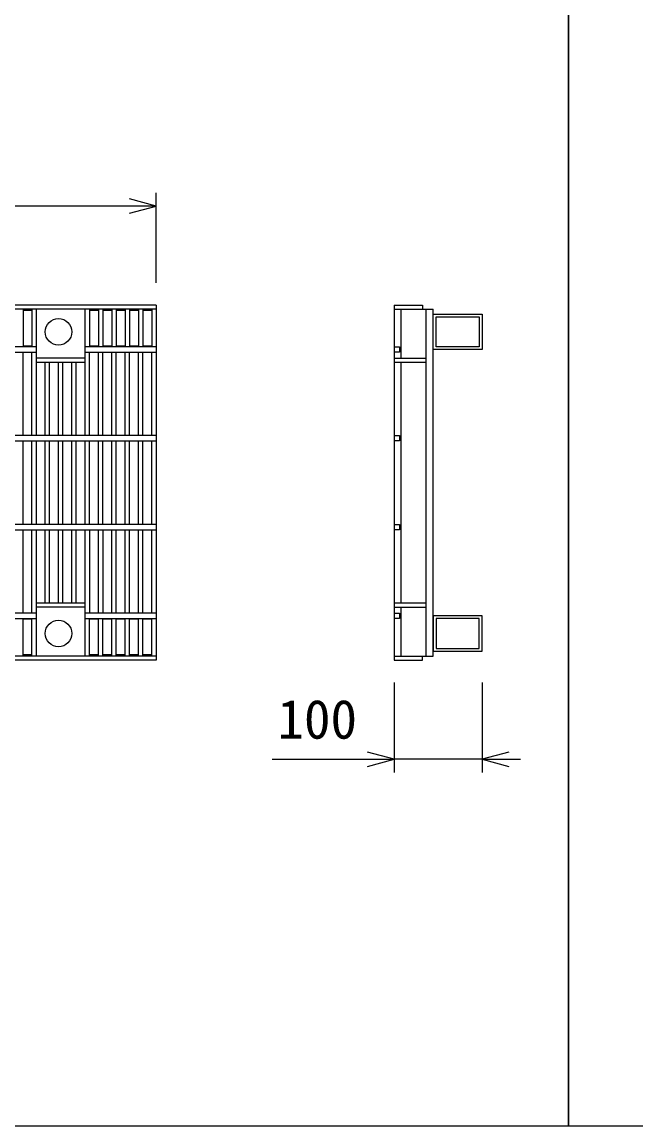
# Model space of a CAD drawing. Units: millimetres, scale not verified. Extents: x -25200 to 25200, y -8910 to 8910.
# Drawn here: x -15578 to -14886, y -5027 to -3783 of the extents above; entities that cross this region are included whole.
import ezdxf
from ezdxf.enums import TextEntityAlignment as Align

# ---------------------------------------------------------------- set-up
doc = ezdxf.new("R2010")
doc.units = ezdxf.units.MM
doc.header["$LTSCALE"] = 30
for name, color, linetype, lineweight in [('0-0_DIM', 7, 'Continuous', 25), ('0-2_HATCH', 6, 'Continuous', 25), ('0-7_TXT', 7, 'Continuous', 25)]:
    doc.layers.add(name, color=color, linetype=linetype, lineweight=lineweight)
doc.styles.add('ＭＳ ゴシック', font='')
doc.styles.get('ＭＳ ゴシック').set_extended_font_data('MS Gothic')

msp = doc.modelspace()

# ---------------------------------------------------------------- linework, layer by layer
at = {"layer": '0-0_DIM'}
for p, q in [((-15427.21, -4076.86), (-15427.21, -3975.27)), ((-15427.21, -3990.27), (-16422.21, -3990.27)), ((-15158.87, -4527.3), (-15158.87, -4628.89)), ((-15059.87, -4527.3), (-15059.87, -4628.89)), ((-15296.48, -4613.89), (-15158.87, -4613.89)), ((-15059.87, -4613.89), (-15158.87, -4613.89)), ((-15059.87, -4613.89), (-15016.4, -4613.89))]:
    msp.add_line(p, q, dxfattribs=at)
for points in [[(-15457.21, -3998.31), (-15427.21, -3990.27), (-15457.21, -3982.23)], [(-15188.87, -4621.93), (-15158.87, -4613.89), (-15188.87, -4605.85)], [(-15029.87, -4605.85), (-15059.87, -4613.89), (-15029.87, -4621.93)]]:
    msp.add_lwpolyline(points, dxfattribs=at)
at = {"layer": '0-2_HATCH'}
for p, q in [((-15427.21, -4102.08), (-16422.21, -4102.08)), ((-15427.21, -4102.08), (-15427.21, -4502.08)), ((-15158.87, -4102.08), (-15158.87, -4502.08)), ((-15427.21, -4106.58), (-16422.21, -4106.58)), ((-15577.21, -4106.58), (-15577.21, -4149.08)), ((-15567.21, -4108.08), (-15577.21, -4108.08)), ((-15567.21, -4106.58), (-15567.21, -4149.08)), ((-15562.21, -4249.08), (-15562.21, -4106.58)), ((-15507.21, -4249.08), (-15507.21, -4106.58)), ((-15502.21, -4106.58), (-15502.21, -4149.08)), ((-15492.21, -4108.08), (-15502.21, -4108.08)), ((-15492.21, -4106.58), (-15492.21, -4149.08)), ((-15487.21, -4106.58), (-15487.21, -4149.08)), ((-15477.21, -4108.08), (-15487.21, -4108.08)), ((-15477.21, -4106.58), (-15477.21, -4149.08)), ((-15472.21, -4106.58), (-15472.21, -4149.08)), ((-15462.21, -4108.08), (-15472.21, -4108.08)), ((-15462.21, -4106.58), (-15462.21, -4149.08)), ((-15457.21, -4106.58), (-15457.21, -4149.08)), ((-15447.21, -4108.08), (-15457.21, -4108.08)), ((-15447.21, -4106.58), (-15447.21, -4149.08)), ((-15442.21, -4106.58), (-15442.21, -4149.08)), ((-15432.21, -4108.08), (-15442.21, -4108.08)), ((-15432.21, -4106.58), (-15432.21, -4149.08)), ((-15158.87, -4106.58), (-15114.87, -4106.58)), ((-15150.87, -4161.58), (-15150.87, -4106.58)), ((-15122.87, -4497.58), (-15122.87, -4106.58)), ((-15114.87, -4497.58), (-15114.87, -4106.58)), ((-15562.21, -4149.08), (-16287.21, -4149.08)), ((-16287.21, -4155.08), (-15562.21, -4155.08)), ((-15567.21, -4148.08), (-15577.21, -4148.08)), ((-15577.21, -4249.08), (-15577.21, -4155.08)), ((-15567.21, -4249.08), (-15567.21, -4155.08)), ((-15427.21, -4149.08), (-15507.21, -4149.08)), ((-15507.21, -4155.08), (-15427.21, -4155.08)), ((-15492.21, -4148.08), (-15502.21, -4148.08)), ((-15502.21, -4249.08), (-15502.21, -4155.08)), ((-15492.21, -4249.08), (-15492.21, -4155.08)), ((-15477.21, -4148.08), (-15487.21, -4148.08)), ((-15487.21, -4249.08), (-15487.21, -4155.08)), ((-15477.21, -4249.08), (-15477.21, -4155.08)), ((-15462.21, -4148.08), (-15472.21, -4148.08)), ((-15472.21, -4249.08), (-15472.21, -4155.08)), ((-15462.21, -4249.08), (-15462.21, -4155.08)), ((-15447.21, -4148.08), (-15457.21, -4148.08)), ((-15457.21, -4249.08), (-15457.21, -4155.08)), ((-15447.21, -4249.08), (-15447.21, -4155.08)), ((-15432.21, -4148.08), (-15442.21, -4148.08)), ((-15442.21, -4249.08), (-15442.21, -4155.08)), ((-15432.21, -4249.08), (-15432.21, -4155.08)), ((-15507.21, -4161.58), (-15562.21, -4161.58)), ((-15562.21, -4166.08), (-15507.21, -4166.08)), ((-15552.21, -4249.08), (-15552.21, -4166.08)), ((-15547.21, -4249.08), (-15547.21, -4166.08)), ((-15537.21, -4249.08), (-15537.21, -4166.08)), ((-15532.21, -4249.08), (-15532.21, -4166.08)), ((-15522.21, -4249.08), (-15522.21, -4166.08)), ((-15517.21, -4249.08), (-15517.21, -4166.08)), ((-15158.87, -4161.58), (-15122.87, -4161.58)), ((-15158.87, -4166.08), (-15122.87, -4166.08)), ((-15150.87, -4438.08), (-15150.87, -4166.08)), ((-15427.21, -4249.08), (-16422.21, -4249.08)), ((-16422.21, -4255.08), (-15427.21, -4255.08)), ((-15577.21, -4349.08), (-15577.21, -4255.08)), ((-15567.21, -4349.08), (-15567.21, -4255.08)), ((-15562.21, -4349.08), (-15562.21, -4255.08)), ((-15552.21, -4349.08), (-15552.21, -4255.08)), ((-15547.21, -4349.08), (-15547.21, -4255.08)), ((-15537.21, -4349.08), (-15537.21, -4255.08)), ((-15532.21, -4349.08), (-15532.21, -4255.08)), ((-15522.21, -4349.08), (-15522.21, -4255.08)), ((-15517.21, -4349.08), (-15517.21, -4255.08)), ((-15507.21, -4349.08), (-15507.21, -4255.08)), ((-15502.21, -4349.08), (-15502.21, -4255.08)), ((-15492.21, -4349.08), (-15492.21, -4255.08)), ((-15487.21, -4349.08), (-15487.21, -4255.08)), ((-15477.21, -4349.08), (-15477.21, -4255.08)), ((-15472.21, -4349.08), (-15472.21, -4255.08)), ((-15462.21, -4349.08), (-15462.21, -4255.08)), ((-15457.21, -4349.08), (-15457.21, -4255.08)), ((-15447.21, -4349.08), (-15447.21, -4255.08)), ((-15442.21, -4349.08), (-15442.21, -4255.08)), ((-15432.21, -4349.08), (-15432.21, -4255.08)), ((-15427.21, -4349.08), (-16422.21, -4349.08)), ((-16422.21, -4355.08), (-15427.21, -4355.08)), ((-15577.21, -4449.08), (-15577.21, -4355.08)), ((-15567.21, -4449.08), (-15567.21, -4355.08)), ((-15562.21, -4497.58), (-15562.21, -4355.08)), ((-15552.21, -4438.08), (-15552.21, -4355.08)), ((-15547.21, -4438.08), (-15547.21, -4355.08)), ((-15537.21, -4438.08), (-15537.21, -4355.08)), ((-15532.21, -4438.08), (-15532.21, -4355.08)), ((-15522.21, -4438.08), (-15522.21, -4355.08)), ((-15517.21, -4438.08), (-15517.21, -4355.08)), ((-15507.21, -4497.58), (-15507.21, -4355.08)), ((-15502.21, -4355.08), (-15502.21, -4449.08)), ((-15492.21, -4449.08), (-15492.21, -4355.08)), ((-15487.21, -4355.08), (-15487.21, -4449.08)), ((-15477.21, -4449.08), (-15477.21, -4355.08)), ((-15472.21, -4449.08), (-15472.21, -4355.08)), ((-15462.21, -4449.08), (-15462.21, -4355.08)), ((-15457.21, -4449.08), (-15457.21, -4355.08)), ((-15447.21, -4449.08), (-15447.21, -4355.08)), ((-15442.21, -4449.08), (-15442.21, -4355.08)), ((-15432.21, -4449.08), (-15432.21, -4355.08)), ((-15507.21, -4438.08), (-15562.21, -4438.08)), ((-15122.87, -4438.08), (-15158.87, -4438.08)), ((-15562.21, -4449.08), (-16287.21, -4449.08)), ((-15507.21, -4442.58), (-15562.21, -4442.58)), ((-15427.21, -4449.08), (-15507.21, -4449.08)), ((-15158.87, -4442.58), (-15122.87, -4442.58)), ((-15150.87, -4497.58), (-15150.87, -4442.58)), ((-16287.21, -4455.08), (-15562.21, -4455.08)), ((-15577.21, -4497.58), (-15577.21, -4455.08)), ((-15567.21, -4456.08), (-15577.21, -4456.08)), ((-15567.21, -4497.58), (-15567.21, -4455.08)), ((-15507.21, -4455.08), (-15427.21, -4455.08)), ((-15502.21, -4497.58), (-15502.21, -4455.08)), ((-15492.21, -4456.08), (-15502.21, -4456.08)), ((-15492.21, -4497.58), (-15492.21, -4455.08)), ((-15487.21, -4497.58), (-15487.21, -4455.08)), ((-15477.21, -4456.08), (-15487.21, -4456.08)), ((-15477.21, -4497.58), (-15477.21, -4455.08)), ((-15472.21, -4497.58), (-15472.21, -4455.08)), ((-15462.21, -4456.08), (-15472.21, -4456.08)), ((-15462.21, -4497.58), (-15462.21, -4455.08)), ((-15457.21, -4497.58), (-15457.21, -4455.08)), ((-15447.21, -4456.08), (-15457.21, -4456.08)), ((-15447.21, -4497.58), (-15447.21, -4455.08)), ((-15442.21, -4497.58), (-15442.21, -4455.08)), ((-15432.21, -4456.08), (-15442.21, -4456.08)), ((-15432.21, -4497.58), (-15432.21, -4455.08)), ((-15427.21, -4497.58), (-16422.21, -4497.58)), ((-15427.21, -4502.08), (-16422.21, -4502.08)), ((-15567.21, -4496.08), (-15577.21, -4496.08)), ((-15492.21, -4496.08), (-15502.21, -4496.08)), ((-15477.21, -4496.08), (-15487.21, -4496.08)), ((-15462.21, -4496.08), (-15472.21, -4496.08)), ((-15447.21, -4496.08), (-15457.21, -4496.08)), ((-15432.21, -4496.08), (-15442.21, -4496.08)), ((-15158.87, -4497.58), (-15114.87, -4497.58))]:
    msp.add_line(p, q, dxfattribs=at)
for points in [[(-15158.87, -4102.08), (-15126.87, -4102.08), (-15126.87, -4106.58)], [(-15158.87, -4149.08), (-15152.87, -4149.08), (-15152.87, -4155.08), (-15158.87, -4155.08)], [(-15158.87, -4249.08), (-15152.87, -4249.08), (-15152.87, -4255.08), (-15158.87, -4255.08)], [(-15158.87, -4349.08), (-15152.87, -4349.08), (-15152.87, -4355.08), (-15158.87, -4355.08)], [(-15158.87, -4449.08), (-15152.87, -4449.08), (-15152.87, -4455.08), (-15158.87, -4455.08)], [(-15158.87, -4502.08), (-15126.87, -4502.08), (-15126.87, -4497.58)]]:
    msp.add_lwpolyline(points, dxfattribs=at)
for points in [[(-15114.87, -4112.08), (-15059.87, -4112.08), (-15059.87, -4152.08), (-15114.87, -4152.08)], [(-15111.67, -4115.28), (-15063.07, -4115.28), (-15063.07, -4148.88), (-15111.67, -4148.88)], [(-15114.87, -4492.08), (-15059.87, -4492.08), (-15059.87, -4452.08), (-15114.87, -4452.08)], [(-15111.67, -4488.88), (-15063.07, -4488.88), (-15063.07, -4455.28), (-15111.67, -4455.28)]]:
    msp.add_lwpolyline(points, close=True, dxfattribs=at)
for centre in [(-15537.21, -4132.08), (-15537.21, -4472.08)]:
    msp.add_circle(centre, 15, dxfattribs=at)
at = {"layer": '0-7_TXT'}
for points in [[(-16762.38, -5027.21), (-14962.38, -5027.21), (-14962.38, -2577.21), (-16762.38, -2577.21)], [(-14962.38, -5027.21), (-13162.38, -5027.21), (-13162.38, -2577.21), (-14962.38, -2577.21)]]:
    msp.add_lwpolyline(points, close=True, dxfattribs=at)

# ---------------------------------------------------------------- texts
at = {"layer": '0-0_DIM', "style": 'ＭＳ ゴシック'}
msp.add_text('100', height=43.99, dxfattribs=at).set_placement((-15290.51, -4603.89), align=Align.BOTTOM_LEFT)

doc.saveas('drawing.dxf')
